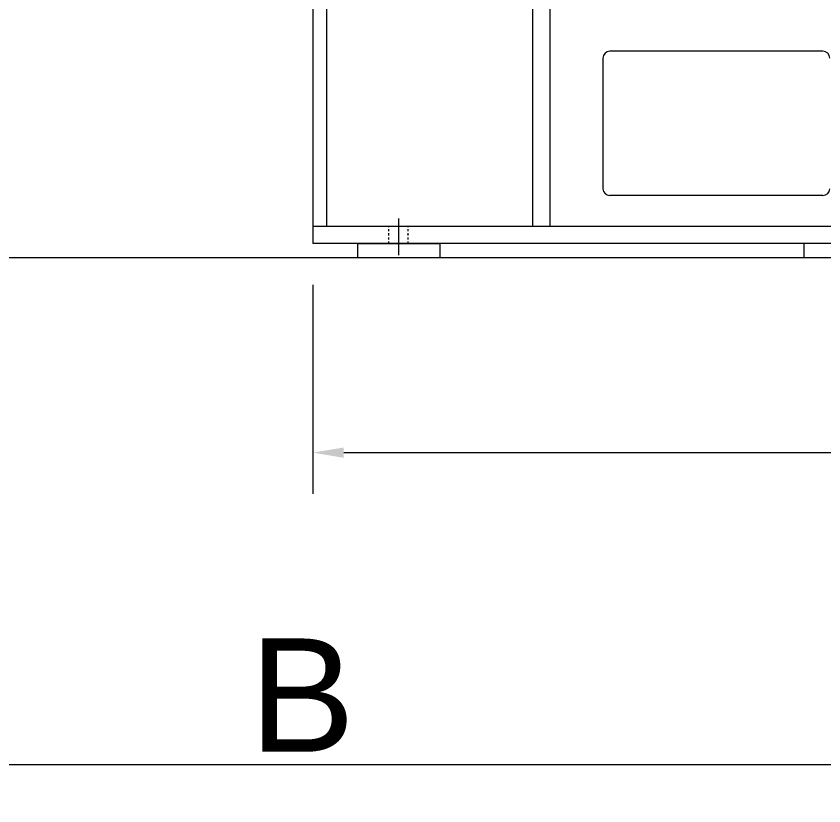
# Model space of a CAD drawing. Header units: inches. Extents: x 0 to 22015, y 0 to 16774.
# Drawn here: x 17394 to 18570, y 8573 to 9723 of the extents above; entities that cross this region are included whole.
import ezdxf

# ---------------------------------------------------------------- set-up
doc = ezdxf.new("R2010")
doc.units = ezdxf.units.IN
doc.header["$MEASUREMENT"] = 0
doc.linetypes.add('CENTER', pattern=[50.8, 31.75, -6.35, 6.35, -6.35])
doc.linetypes.add('EB_DASH', pattern=[6, 3, -3])
doc.layers.get('Defpoints').update_dxf_attribs({"lineweight": 5})
for name, color, linetype, lineweight in [('CAXA0', 7, 'Continuous', 5), ('CAXA1', 5, 'CENTER', 5), ('CAXA2', 6, 'EB_DASH', 5)]:
    doc.layers.add(name, color=color, linetype=linetype, lineweight=lineweight)
doc.styles.add('Roman', font='arial.ttf')
doc.styles.get("Standard").update_dxf_attribs({"font": 'arial.ttf'})
doc.dimstyles.new('ISO-25', dxfattribs={"dimscale": 30, "dimtxt": 1.5, "dimasz": 1.5, "dimexe": 2, "dimexo": 2, "dimtad": 1, "dimtih": 1, "dimtoh": 1, "dimdec": 1, "dimlfac": 0.03937, "dimdsep": 46, "dimtxsty": 'Standard', "dimcen": 2.5, "dimclrd": 7, "dimclre": 7, "dimclrt": 7, "dimadec": 0, "dimazin": 0, "dimtfac": 1, "dimtdec": 1, "dimtmove": 0, "dimatfit": 3, "dimfxl": 1, "dimlwd": 5, "dimlwe": 5, "dimarcsym": 0})

# ---------------------------------------------------------------- blocks, each defined once
blk = doc.blocks.new('*D35')
at = {"color": 7, "linetype": 'Continuous', "lineweight": 5, "transparency": 16777216}
for p, q in [((17825.6, 9331.8), (17825.6, 9027.5)), ((19525.6, 9332.8), (19525.6, 9027.5)), ((17870.6, 9087.5), (19480.6, 9087.5))]:
    blk.add_line(p, q, dxfattribs=at)
at = {"color": 7, "transparency": 16777216}
for points in [[(17870.6, 9095), (17870.6, 9080), (17825.6, 9087.5)], [(19480.6, 9095), (19480.6, 9080), (19525.6, 9087.5)]]:
    blk.add_solid(points, dxfattribs=at)
at = {"layer": 'Defpoints', "color": 0, "transparency": 16777216}
for p in [(17825.6, 9391.8), (19525.6, 9392.8), (19525.6, 9087.5)]:
    blk.add_point(p, dxfattribs=at)
at = {"color": 7, "lineweight": 5, "transparency": 16777216, "insert": (18675.6, 9188.8), "char_height": 165, "attachment_point": 5, "style": 'Roman'}
blk.add_mtext('A', dxfattribs=at)
blk = doc.blocks.new('*D36')
at = {"color": 7, "linetype": 'Continuous', "lineweight": 5, "transparency": 16777216}
for p, q in [((19915.6, 9935), (19915.6, 8573.3)), ((15713.1, 9702.5), (15713.1, 8573.3)), ((15758.1, 8633.3), (19870.6, 8633.3))]:
    blk.add_line(p, q, dxfattribs=at)
at = {"color": 7, "transparency": 16777216}
for points in [[(15758.1, 8640.8), (15758.1, 8625.8), (15713.1, 8633.3)], [(19870.6, 8640.8), (19870.6, 8625.8), (19915.6, 8633.3)]]:
    blk.add_solid(points, dxfattribs=at)
at = {"layer": 'Defpoints', "color": 0, "transparency": 16777216}
for p in [(19915.6, 9995), (15713.1, 9762.5), (19915.6, 8633.3)]:
    blk.add_point(p, dxfattribs=at)
at = {"color": 7, "lineweight": 5, "transparency": 16777216, "insert": (17810.2, 8734.5), "char_height": 165, "attachment_point": 5, "style": 'Roman'}
blk.add_mtext('B', dxfattribs=at)

msp = doc.modelspace()

# ---------------------------------------------------------------- linework, layer by layer
at = {"color": 7, "lineweight": 5}
for p, q in [((17890.55, 9391.81), (17890.55, 9371.8)), ((17890.55, 9391.81), (18010.55, 9391.81)), ((18010.55, 9391.81), (18010.55, 9371.8)), ((18540.55, 9391.81), (18540.55, 9371.8)), ((15584.01, 9371.81), (20033.14, 9371.81))]:
    msp.add_line(p, q, dxfattribs=at)
at = {"layer": 'CAXA0', "color": 7, "linetype": 'Continuous', "lineweight": 5}
for p, q in [((17825.55, 9846.81), (17825.55, 9391.81)), ((17845.55, 9821.81), (17845.55, 9416.81)), ((18145.56, 9821.81), (18145.56, 9416.81)), ((18170.56, 9821.81), (18170.56, 9416.81)), ((18568.06, 9671.81), (18258.06, 9671.81)), ((18248.06, 9661.81), (18248.06, 9471.81)), ((18568.06, 9461.81), (18258.06, 9461.81)), ((19505.55, 9416.81), (17825.55, 9416.81)), ((19525.55, 9391.81), (17825.55, 9391.81))]:
    msp.add_line(p, q, dxfattribs=at)
for centre, start, end in [((18258.06, 9661.81), 90, 180), ((18568.06, 9661.81), 0, 90), ((18258.06, 9471.81), 180, 270), ((18568.06, 9471.81), 270, 0)]:
    msp.add_arc(centre, 10, start, end, dxfattribs=at)
at = {"layer": 'CAXA1', "linetype": 'CENTER', "lineweight": 5, "ltscale": 3}
msp.add_line((17950.55, 9428.52), (17950.55, 9374.96), dxfattribs=at)
at = {"layer": 'CAXA2', "color": 7, "linetype": 'EB_DASH', "lineweight": 5}
for p, q in [((17936.55, 9391.84), (17936.55, 9416.84)), ((17964.55, 9391.84), (17964.55, 9416.84))]:
    msp.add_line(p, q, dxfattribs=at)

# ---------------------------------------------------------------- dimensions: what is measured, and where the dimension line sits
at = {"color": 7, "lineweight": 5}
dim = msp.add_linear_dim(base=(19915.56, 8633.29), p1=(15713.06, 9762.54), p2=(19915.56, 9995.03), text='B', dimstyle='ISO-25', override={"dimtxt": 5.5, "dimpost": '\\X', "dimtxsty": 'Roman', "dimtmove": 1}, dxfattribs=at)
dim.commit()
dim.dimension.update_dxf_attribs({"geometry": '*D36', "text_midpoint": (17810.16, 8633.29), "dimtype": 160})
dim = msp.add_linear_dim(base=(19525.55, 9087.51), p1=(17825.55, 9391.81), p2=(19525.55, 9392.8), text='A', dimstyle='ISO-25', override={"dimtxt": 5.5, "dimpost": '\\X', "dimtxsty": 'Roman', "dimtmove": 1}, dxfattribs=at)
dim.commit()
dim.dimension.update_dxf_attribs({"geometry": '*D35', "text_midpoint": (18675.55, 9188.76)})

doc.saveas('drawing.dxf')
